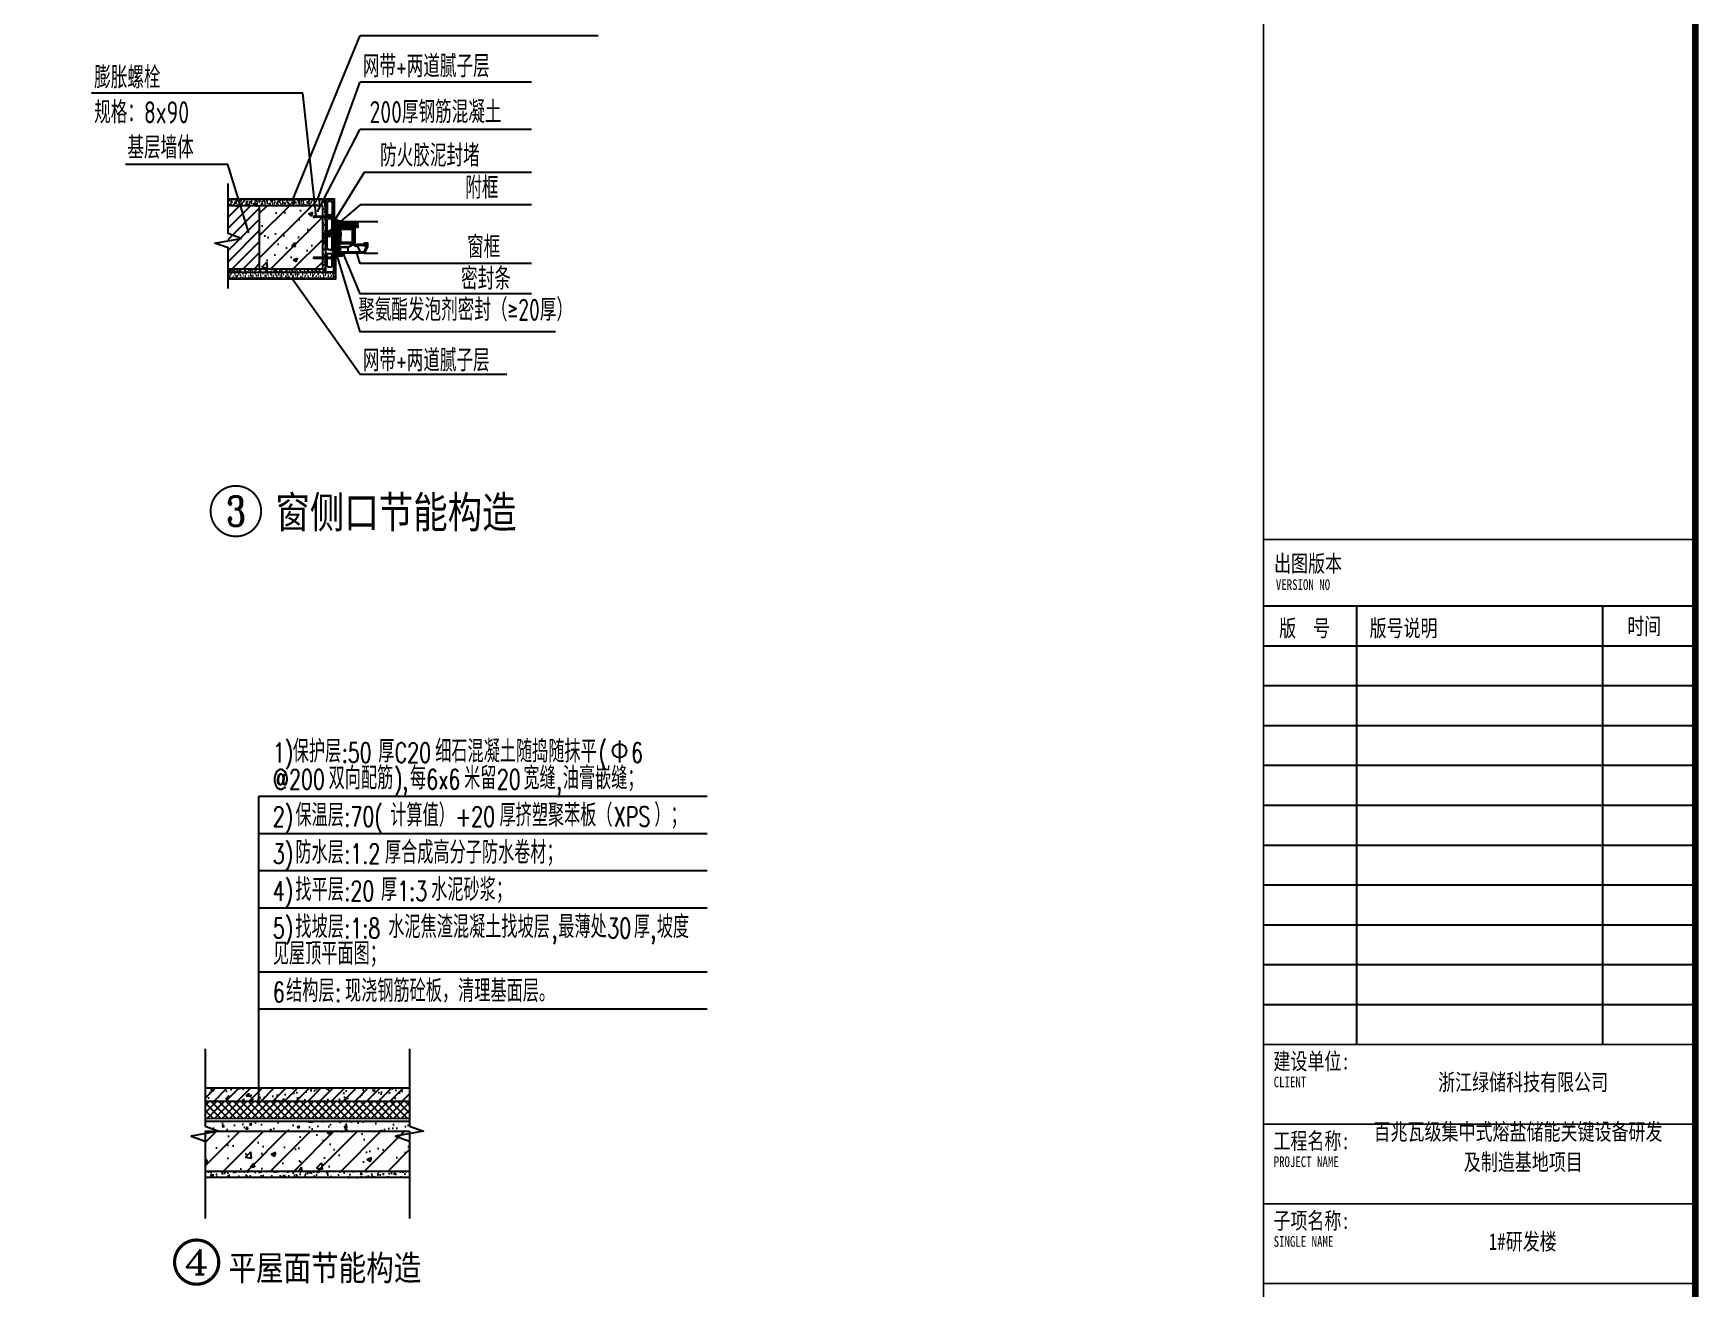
# Model space of a CAD drawing. Extents: x 1738711 to 2346805, y 1189731 to 2516152.
# Drawn here: x 2227759 to 2252816, y 2387257 to 2406135 of the extents above; entities that cross this region are included whole.
import ezdxf
from ezdxf.enums import TextEntityAlignment as Align

# ---------------------------------------------------------------- set-up
doc = ezdxf.new("R2010")
doc.units = 0
doc.header["$LTSCALE"] = 1000
doc.header["$MEASUREMENT"] = 0
doc.linetypes.add('HIDDEN2', pattern=[0.1875, 0.125, -0.0625])
for name, color, linetype in [('0-cover-2', 20, 'Continuous'), ('AXIS', 3, 'Continuous'), ('AXIS_TEXT', 7, 'Continuous'), ('COLUMN', 9, 'Continuous'), ('DIM_IDEN', 3, 'Continuous'), ('DIM_SYMB', 3, 'Continuous'), ('DOTE', 1, 'Continuous'), ('HATCH', 9, 'Continuous'), ('Nail', 204, 'Continuous'), ('PUB_HATCH', 8, 'Continuous'), ('PUB_TEXT', 7, 'Continuous'), ('SURFACE', 6, 'Continuous'), ('TK', 4, 'Continuous'), ('WALL', 40, 'Continuous'), ('WINDOW', 144, 'Continuous'), ('防水层', 2, 'Continuous'), ('面层', 6, 'Continuous')]:
    doc.layers.add(name, color=color, linetype=linetype)
doc.styles.add('_TCH_AXIS', font='COMPLEX', dxfattribs={"bigfont": 'GBCBIG'})
doc.styles.add('_TCH_DIM', font='SIMPLEX', dxfattribs={"bigfont": 'GBCBIG'})
doc.styles.add('_TCH_LABEL', font='COMPLEX', dxfattribs={"bigfont": 'GBCBIG'})
doc.styles.add('Q1', font='NSimSun.ttf', dxfattribs={"width": 0.8, "height": 450})
doc.styles.add('ST', font='SIMSUN.TTF')
doc.styles.add('TSSD_Dimension', font='tssdeng.shx', dxfattribs={"width": 0.7, "bigfont": 'Hztxt.shx'})
doc.styles.add('宋体', font='SIMSUN.TTF', dxfattribs={"width": 0.75})

# ---------------------------------------------------------------- blocks, each defined once
blk = doc.blocks.new('nail 7')
at = {"layer": 'Nail'}
blk.add_lwpolyline([(24609.9, 23823.2), (24609.9, 23821.2), (24599.9, 23821.2), (24599.9, 23823.2)], close=True, dxfattribs=at)
blk.add_lwpolyline([(24602.9, 23821.2), (24602.9, 23769.7), (24604.9, 23764.7), (24606.9, 23769.7), (24606.9, 23821.2)], dxfattribs=at)
blk = doc.blocks.new('nail 6')
at = {"layer": 'Nail'}
blk.add_lwpolyline([(24412.6, 26821), (24412.1, 26826), (24416.1, 26826), (24415.6, 26821)], dxfattribs=at)
for points in [[(24412.6, 26763.5), (24415.6, 26763.5), (24415.6, 26826), (24412.6, 26826)], [(24409.1, 26760.5), (24409.1, 26763.5), (24419.1, 26763.5), (24419.1, 26760.5)]]:
    blk.add_lwpolyline(points, close=True, dxfattribs=at)
blk = doc.blocks.new('xcvbcvbsdfgert345567')
at = {"layer": 'PUB_HATCH'}
h = blk.add_hatch(dxfattribs=at)
h.set_pattern_fill('钢筋混凝土', color=256, scale=10)
h.set_pattern_definition([(45, (238045.263, 860113.664), (-17.67766953, 17.67766953), []), (50, (238045.26, 860113.664), (71.7260183, -6.2752135), [7.5, -82.5]), (355, (238045.26, 860113.664), (-13.8751334, 75.2192134), [6, -66]), (100.4514, (238051.24, 860113.14), (57.8509382, 68.9439542), [6.374019, -70.1142112]), (46.1842, (238045.26, 860133.66), (106.724105, -16.5519014), [11.25, -123.75]), (96.6356, (238054.16, 860132.28), (93.4662706, 97.411787), [9.561029, -105.1713]), (351.1842, (238045.26, 860133.66), (93.4661945, 97.41186), [9, -99]), (21, (238055.26, 860128.664), (59.6907052, -40.2618891), [7.5, -82.5]), (326, (238055.26, 860128.664), (24.3315332, 72.5150045), [6, -66]), (71.4514, (238060.24, 860125.31), (84.0222629, 32.2530497), [6.374019, -70.1142112]), (37.5, (238045.263, 860113.664), (1.21598553, 33.28938538), [0, -65.2, 0, -67, 0, -66.25]), (7.5, (238045.263, 860113.664), (26.30695374, 39.4411712), [0, -38.2, 0, -63.7, 0, -25.25]), (327.5, (238022.963, 860113.664), (53.38224362, -2.25548717), [0, -25, 0, -78, 0, -103.5]), (317.5, (238012.963, 860113.664), (58.3186169, 10.0104982), [0, -32.5, 0, -51.8, 0, -73.5])])
h.paths.add_polyline_path([(-1287929.2, -1409972.7), (-1287929.2, -1410012.7), (-1287314.4, -1410012.7), (-1287314.4, -1409972.7)])
h = blk.add_hatch(dxfattribs=at)
h.set_pattern_fill('ANSI37', color=256, scale=10)
h.set_pattern_definition([(45, (238045.263, 860113.664), (-11.22532015, 11.22532015), []), (135, (238045.263, 860113.664), (-11.22532015, -11.22532015), [])])
h.paths.add_polyline_path([(-1287929.2, -1410012.7), (-1287929.2, -1410064.7), (-1287314.4, -1410064.7), (-1287314.4, -1410012.7)])
h = blk.add_hatch(dxfattribs=at)
h.set_pattern_fill('混凝土', color=256, scale=10)
h.set_pattern_definition([(50, (-53742.996, 807847.016), (71.7260183, -6.2752135), [7.5, -82.5]), (355, (-53743, 807847.016), (-13.8751334, 75.2192134), [6, -66]), (100.4514, (-53737.02, 807846.49), (57.8509382, 68.9439542), [6.374019, -70.1142112]), (46.1842, (-53743, 807867.02), (106.724105, -16.5519014), [11.25, -123.75]), (96.6356, (-53734.1, 807865.64), (93.4662706, 97.411787), [9.561029, -105.1713]), (351.1842, (-53743, 807867.02), (93.4661945, 97.41186), [9, -99]), (21, (-53732.996, 807862.016), (59.6907052, -40.261889), [7.5, -82.5]), (326, (-53733, 807862.016), (24.3315332, 72.5150045), [6, -66]), (71.4514, (-53728.02, 807858.66), (84.0222629, 32.2530497), [6.374019, -70.1142112]), (37.5, (-53742.996, 807847.016), (1.21598553, 33.28938538), [0, -65.2, 0, -67, 0, -66.25]), (7.5, (-53742.996, 807847.016), (26.30695374, 39.4411712), [0, -38.2, 0, -63.7, 0, -25.25]), (327.5, (-53765.296, 807847.016), (53.38224362, -2.25548717), [0, -25, 0, -78, 0, -103.5]), (317.5, (-53775.296, 807847.016), (58.3186169, 10.0104982), [0, -32.5, 0, -51.8, 0, -73.5])])
h.paths.add_polyline_path([(-1287929.2, -1410072.7), (-1287929.2, -1410102.7), (-1287314.4, -1410102.7), (-1287314.4, -1410072.7)])
h = blk.add_hatch(dxfattribs=at)
h.set_pattern_fill('钢筋混凝土', color=256, scale=20, style=0)
h.set_pattern_definition([(45, (0, 0), (-35.355339, 35.355339), []), (50, (0, 0), (143.4520365, -12.550427), [15, -165]), (355, (0, 0), (-27.750267, 150.438427), [12, -132]), (100.4514, (11.95, -1.05), (115.701876, 137.887908), [12.748038, -140.228422]), (46.1842, (0, 40), (213.44821, -33.103803), [22.5, -247.5]), (96.6356, (17.79, 37.24), (186.93254, 194.823574), [19.122058, -210.3426]), (351.1842, (0, 40), (186.93239, 194.82372), [18, -198]), (21, (20, 30), (119.3814104, -80.523778), [15, -165]), (326, (20, 30), (48.663066, 145.030009), [12, -132]), (71.4514, (29.95, 23.29), (168.044526, 64.506099), [12.748038, -140.228422]), (37.5, (0, 0), (2.431971, 66.5787708), [0, -130.4, 0, -134, 0, -132.5]), (7.5, (0, 0), (52.6139075, 78.8823424), [0, -76.4, 0, -127.4, 0, -50.5]), (327.5, (-44.6, 0), (106.7644872, -4.5109743), [0, -50, 0, -156, 0, -207]), (317.5, (-64.6, 0), (116.637234, 20.0209965), [0, -65, 0, -103.6, 0, -147])])
h.paths.add_polyline_path([(-1287929.2, -1410222.7), (-1287314.4, -1410222.7), (-1287314.4, -1410102.7), (-1287929.2, -1410102.7)])
h = blk.add_hatch(dxfattribs=at)
h.set_pattern_fill('碎沙', color=256, scale=10)
h.set_pattern_definition([(37.5, (238045.263, 860113.664), (-0.80001565, 24.47066187), [0, -19.304, 0, -21.59, 0, -20.6375]), (7.5, (238045.263, 860113.664), (22.47616416, 35.84125503), [0, -10.414, 0, -17.399, 0, -6.6675]), (327.5, (238029.642, 860113.664), (39.54961851, 0.07185923), [0, -6.35, 0, -22.86, 0, -29.845]), (317.5, (238029.64, 860113.664), (38.17782262, 11.14646616), [0, -3.175, 0, -14.986, 0, -17.145])])
h.paths.add_polyline_path([(-1287929.2, -1410222.7), (-1287929.2, -1410242.7), (-1287314.4, -1410242.7), (-1287314.4, -1410222.7)])
at = {"layer": 'DIM_SYMB'}
for points in [[(-1287929.2, -1409855), (-1287929.2, -1410087.7), (-1287887.2, -1410103), (-1287971.2, -1410117.8), (-1287929.2, -1410132.7), (-1287929.2, -1410365.4)], [(-1287314.4, -1409855), (-1287314.4, -1410087.7), (-1287272.4, -1410103), (-1287356.4, -1410117.8), (-1287314.4, -1410132.7), (-1287314.4, -1410365.4)]]:
    blk.add_lwpolyline(points, dxfattribs=at)
at = {"layer": 'DOTE'}
blk.add_line((-1287929.2, -1410102.7), (-1287314.4, -1410102.7), dxfattribs=at)
at = {"layer": 'WALL'}
for p, q in [((-1287929.2, -1410102.7), (-1287314.4, -1410102.7)), ((-1287929.2, -1410102.7), (-1287929.2, -1410222.7)), ((-1287314.4, -1410102.7), (-1287314.4, -1410222.7)), ((-1287929.2, -1410222.7), (-1287314.4, -1410222.7))]:
    blk.add_line(p, q, dxfattribs=at)
at = {"layer": '防水层', "color": 5, "linetype": 'HIDDEN2', "ltscale": 0.1, "const_width": 5}
blk.add_lwpolyline([(-1287929.2, -1410064.7), (-1287314.4, -1410064.7)], dxfattribs=at)
at = {"layer": '面层'}
for p, q in [((-1287929.2, -1409972.7), (-1287314.4, -1409972.7)), ((-1287929.2, -1410012.7), (-1287314.4, -1410012.7)), ((-1287929.2, -1410072.7), (-1287314.4, -1410072.7))]:
    blk.add_line(p, q, dxfattribs=at)
blk.add_lwpolyline([(-1287314.4, -1410242.7), (-1287929.2, -1410242.7)], dxfattribs=at)
blk = doc.blocks.new('hjashrtahreahe')
at = {"layer": 'TK', "color": 7}
for p, q in [((78001, 23200), (78001, 16600)), ((81701, 23200), (81701, 16600))]:
    blk.add_line(p, q, dxfattribs=at)
at = {"layer": 'TK', "color": 3, "const_width": 100}
blk.add_lwpolyline([(2500, 1000), (2500, 58400), (83100, 58400), (83100, 1000)], close=True, dxfattribs=at)
at = {"layer": 'TK', "color": 7, "const_width": 25}
for points in [[(76600, 58400), (76600, 1000)], [(76600, 16600), (83100, 16600)], [(76600, 15400), (83100, 15400)], [(76600, 14200), (83100, 14200)], [(76600, 13000), (83100, 13000)]]:
    blk.add_lwpolyline(points, dxfattribs=at)
for points in [[(76600, 24200), (83100, 24200), (83100, 16600), (76600, 16600)], [(76600, 16600), (83100, 16600), (83100, 11800), (76600, 11800)]]:
    blk.add_lwpolyline(points, close=True, dxfattribs=at)
at = {"layer": 'TK', "color": 7}
for points in [[(76600, 23200), (83100, 23200)], [(76600, 22600), (83100, 22600)], [(76600, 22000), (83100, 22000)], [(76600, 21400), (83100, 21400)], [(76600, 20800), (83100, 20800)], [(76600, 20200), (83100, 20200)], [(76600, 19600), (83100, 19600)], [(76600, 19000), (83100, 19000)], [(76600, 18400), (83100, 18400)], [(76600, 17800), (83100, 17800)], [(76600, 17200), (83100, 17200)]]:
    blk.add_lwpolyline(points, dxfattribs=at)
at = {"layer": 'TK', "color": 7, "style": '宋体', "width": 0.75}
for s, height, p in [('出图版本', 250, (76761, 23712)), ('VERSION NO', 160, (76788, 23439)), ('时间', 250, (82075, 22769)), ('版  号', 250, (76837, 22739)), ('版号说明', 250, (78198, 22739)), ('建设单位:', 250, (76751, 16222)), ('CLIENT', 160, (76755, 15954)), ('工程名称:', 250, (76751, 15022)), ('PROJECT NAME', 160, (76755, 14754)), ('子项名称:', 250, (76751, 13822)), ('SINGLE NAME', 160, (76755, 13554))]:
    blk.add_text(s, height=height, dxfattribs=at).set_placement(p)
at = {"layer": 'TK', "style": '宋体', "width": 0.75}
for tag, height, p in [('项目负责人', 350, (6003, 57089)), ('专业负责人', 350, (6003, 56224)), ('设计人', 350, (6003, 55419)), ('版号1', 250, (77304, 22193)), ('时间1', 250, (82405, 22193)), ('版号2', 250, (77304, 21593)), ('时间2', 250, (82405, 21593)), ('版号3', 250, (77304, 20993)), ('时间3', 250, (82405, 20993)), ('建筑会签', 0.0001, (78978, 2403)), ('电气会签', 0.0001, (82128, 2403)), ('结构会签', 0.0001, (78978, 1803)), ('暖通会签', 0.0001, (82128, 1803)), ('给排水会签', 0.0001, (78978, 1250)), ('智能化会签', 0.0001, (82128, 1250))]:
    blk.add_attdef(tag, text='', height=height, dxfattribs=at).set_placement(p, align=Align.CENTER)
for tag, p in [('合作设计单位', (80816, 48986)), ('版号说明1', (79854, 22318)), ('版号说明2', (79854, 21718)), ('版号说明3', (79854, 21118)), ('浙江绿储科技有限公司', (80545, 16036)), ('百兆瓦级集中式熔盐储能关键', (80545, 14953)), ('设备研发及制造基地项目', (80545, 14603)), ('1#研发楼', (80545, 13636)), ('图名', (80545, 12436)), ('工程编号', (78978, 11461)), ('子项编号', (82128, 11461)), ('建筑', (78978, 10711)), ('图号', (82128, 10711)), ('施工图', (78978, 9961)), ('2023.03', (82128, 9961)), ('审定', (79353, 8461)), ('审核', (79353, 7711)), ('工程负责', (79353, 6961)), ('专业负责', (79353, 6211)), ('设计', (79353, 5461)), ('制图', (79353, 4711)), ('校对', (79353, 3961))]:
    blk.add_attdef(tag, text='', height=250, dxfattribs=at).set_placement(p, align=Align.MIDDLE_CENTER)

msp = doc.modelspace()

# ---------------------------------------------------------------- hatches: boundary and pattern name
at = {"layer": 'HATCH'}
h = msp.add_hatch(dxfattribs=at)
h.set_pattern_fill('AR-SAND', color=256, scale=23.75, angle=90, style=0)
h.set_pattern_definition([(127.5, (3081119.4, 2416582.65), (-58.117822, -1.9000372), [0, -45.847, 0, -51.27625, 0, -49.0140625]), (97.5, (3081119.4, 2416582.65), (-85.122981, 53.38089), [0, -24.73325, 0, -41.322625, 0, -15.8353125]), (57.5, (3081119.4, 2416545.55), (-0.1706657, 93.930344), [0, -15.08125, 0, -54.2925, 0, -70.881875]), (47.5, (3081119.4, 2416545.55), (-26.472857, 90.672329), [0, -7.540625, 0, -35.59175, 0, -40.719375])])
h.paths.add_polyline_path([(2231957.5, 2403635.5), (2230688.3, 2403635.5), (2230688.3, 2403540.5), (2231905, 2403540.5)], flags=17)
edge = h.paths.add_edge_path()
edge.add_line((2232160.8, 2403635.5), (2231957.5, 2403635.5))
edge.add_line((2231957.5, 2403635.5), (2231905, 2403540.5))
edge.add_line((2231905, 2403540.5), (2232113.3, 2403540.5))
edge.add_line((2232113.3, 2403540.5), (2232113.3, 2403381.3))
edge.add_line((2232113.3, 2403381.3), (2232120.4, 2403381.3))
edge.add_line((2232120.4, 2403381.3), (2232120.4, 2403398))
edge.add_line((2232120.4, 2403398), (2232134.7, 2403398))
edge.add_line((2232134.7, 2403398), (2232134.7, 2403350.5))
edge.add_line((2232134.7, 2403350.5), (2232120.4, 2403350.5))
edge.add_line((2232120.4, 2403350.5), (2232120.4, 2403367.1))
edge.add_line((2232120.4, 2403367.1), (2232113.3, 2403367.1))
edge.add_line((2232113.3, 2403367.1), (2232113.3, 2402590.5))
edge.add_line((2232113.3, 2402590.5), (2230688.3, 2402590.5))
edge.add_line((2230688.3, 2402590.5), (2230688.3, 2402543))
edge.add_line((2230688.3, 2402543), (2232160.8, 2402543))
edge.add_line((2232160.8, 2402543), (2232160.8, 2403065.5))
edge.add_ellipse((2232160.8, 2403089.2), major_axis=(0, 23.8), ratio=0.5, start_angle=0, end_angle=180, ccw=False)
edge.add_line((2232160.8, 2403113.7), (2232160.8, 2403635.5))
h = msp.add_hatch(dxfattribs=at)
h.set_pattern_fill('LINE', color=256, scale=950, angle=45, style=0)
h.set_pattern_definition([(45, (1790275.05, 2246602.81), (-83.96893, 83.96893), [])])
h.paths.add_polyline_path([(2231163.3, 2403540.5), (2231163.3, 2402590.5), (2230688.3, 2402590.5), (2230688.3, 2403540.5)])
h = msp.add_hatch(dxfattribs=at)
h.set_pattern_fill('钢筋混凝土', color=256, scale=95, style=0)
h.set_pattern_definition([(45, (2467879.75, 2456084.34), (-167.93786, 167.93786), []), (50, (2467879.75, 2456084.34), (681.3972, -59.6145), [71.25, -783.75]), (355, (2467879.75, 2456084.34), (-131.8138, 714.5825), [57, -627]), (100.4514, (2467936.54, 2456079.4), (549.584, 654.9676), [60.5532, -666.085]), (46.1842, (2467879.75, 2456274.34), (1013.879, -157.243), [106.875, -1175.625]), (96.6356, (2467964.2, 2456261.2), (887.9296, 925.412), [90.8298, -999.1273]), (351.1842, (2467879.8, 2456274.3), (887.929, 925.4127), [85.5, -940.5]), (21, (2467974.75, 2456226.84), (567.0617, -382.488), [71.25, -783.75]), (326, (2467974.75, 2456226.84), (231.1496, 688.8925), [57, -627]), (71.4514, (2468022, 2456195), (798.2115, 306.404), [60.5532, -666.085]), (37.5, (2467879.75, 2456084.34), (11.55186, 316.24916), [0, -619.4, 0, -636.5, 0, -629.375]), (7.5, (2467879.75, 2456084.34), (249.91606, 374.69113), [0, -362.9, 0, -605.15, 0, -239.875]), (327.5, (2467667.9, 2456084.34), (507.13131, -21.42713), [0, -237.5, 0, -741, 0, -983.25]), (317.5, (2467572.9, 2456084.34), (554.0269, 95.0997), [0, -308.75, 0, -492.1, 0, -698.25])])
h.paths.add_polyline_path([(2232113.3, 2403367.1), (2232001.7, 2403367.1), (2231977.9, 2403364.7), (2231977.9, 2403381.3), (2231977.9, 2403383.7), (2232001.7, 2403381.3), (2232005, 2403381.3, -0.3457216), (2232012.2, 2403390.6), (2231975.6, 2403540.5), (2231163.3, 2403540.5), (2231163.3, 2402590.5), (2232113.3, 2402590.5), (2232113.3, 2402749.6), (2232001.7, 2402749.6), (2231977.9, 2402747.2), (2231977.9, 2402763.8), (2231977.9, 2402766.2), (2232001.7, 2402763.8), (2232113.3, 2402763.8)])
h = msp.add_hatch(dxfattribs=at)
h.set_pattern_fill('STEEL', color=256, scale=4.75, angle=90, style=0)
h.set_pattern_definition([(135, (2319592.973, 2287259.7396), (-5.33202707, -5.33202707), []), (135, (2319589.203, 2287259.7396), (-5.33202707, -5.33202707), [])])
edge = h.paths.add_edge_path()
edge.add_line((2232631.3, 2402954.9), (2232631.3, 2402961))
edge.add_line((2232631.3, 2402961), (2232737.9, 2402961))
edge.add_line((2232737.9, 2402961), (2232737.9, 2402970.5))
edge.add_line((2232737.9, 2402970.5), (2232780.7, 2402970.5))
edge.add_line((2232780.7, 2402970.5), (2232780.7, 2402975.2))
edge.add_line((2232780.7, 2402975.2), (2232752.2, 2402975.2))
edge.add_line((2232752.2, 2402975.2), (2232752.2, 2402970.5))
edge.add_line((2232752.2, 2402970.5), (2232737.9, 2402970.5))
edge.add_line((2232737.9, 2402970.5), (2232737.9, 2402975.2))
edge.add_line((2232737.9, 2402975.2), (2232747.4, 2402975.2))
edge.add_line((2232747.4, 2402975.2), (2232747.4, 2402980))
edge.add_line((2232747.4, 2402980), (2232785.4, 2402980))
edge.add_line((2232785.4, 2402980), (2232785.4, 2402961))
edge.add_line((2232785.4, 2402961), (2232765.2, 2402961))
edge.add_line((2232765.2, 2402961), (2232765.2, 2402959.7))
edge.add_ellipse((2232761.7, 2402946.7), major_axis=(16.6, 0), ratio=0.797656, start_angle=180, end_angle=437.62655, ccw=False)
edge.add_ellipse((2232761.7, 2402946.7), major_axis=(16.6, 0), ratio=0.797656, start_angle=165.976, end_angle=180, ccw=False)
edge.add_line((2232745.6, 2402949.9), (2232745.1, 2402950.8))
edge.add_line((2232745.1, 2402950.8), (2232745.1, 2402946.7))
edge.add_ellipse((2232761.7, 2402946.7), major_axis=(16.6, 0), ratio=0.797656, start_angle=180, end_angle=437.62655)
edge.add_line((2232765.2, 2402959.7), (2232765.2, 2402961))
edge.add_line((2232765.2, 2402961), (2232785.4, 2402961))
edge.add_line((2232785.4, 2402961), (2232785.4, 2402923))
edge.add_line((2232785.4, 2402923), (2232737.9, 2402828))
edge.add_line((2232737.9, 2402828), (2232426.8, 2402828))
edge.add_line((2232426.8, 2402828), (2232407.8, 2402828))
edge.add_line((2232407.8, 2402828), (2232312.2, 2402828))
edge.add_arc((2232325.9, 2402835.1), 15.5, 90, 207.35447, ccw=False)
edge.add_line((2232325.9, 2402850.6), (2232325.9, 2402842.2))
edge.add_line((2232325.9, 2402842.2), (2232357.9, 2402842.2))
edge.add_line((2232357.9, 2402842.2), (2232357.9, 2402915.8))
edge.add_line((2232357.9, 2402915.8), (2232325.9, 2402915.8))
edge.add_line((2232325.9, 2402915.8), (2232325.9, 2402907.5))
edge.add_arc((2232325.9, 2402923), 15.5, 90, 270, ccw=False)
edge.add_line((2232325.9, 2402938.5), (2232325.9, 2402930.1))
edge.add_line((2232325.9, 2402930.1), (2232357.9, 2402930.1))
edge.add_line((2232357.9, 2402930.1), (2232357.9, 2403076.1))
edge.add_line((2232357.9, 2403076.1), (2232372.2, 2403076.1))
edge.add_line((2232372.2, 2403076.1), (2232372.2, 2402980))
edge.add_line((2232372.2, 2402980), (2232571.7, 2402980))
edge.add_line((2232571.7, 2402980), (2232581.2, 2402980))
edge.add_line((2232581.2, 2402980), (2232581.2, 2403198.5))
edge.add_line((2232581.2, 2403198.5), (2232372.2, 2403198.5))
edge.add_line((2232372.2, 2403198.5), (2232372.2, 2403095.1))
edge.add_line((2232372.2, 2403095.1), (2232357.9, 2403095.1))
edge.add_line((2232357.9, 2403095.1), (2232357.9, 2403200.8))
edge.add_line((2232357.9, 2403200.8), (2232325.9, 2403200.8))
edge.add_line((2232325.9, 2403200.8), (2232325.9, 2403192.5))
edge.add_arc((2232325.9, 2403208), 15.5, 90, 270, ccw=False)
edge.add_line((2232325.9, 2403223.5), (2232325.9, 2403215.1))
edge.add_line((2232325.9, 2403215.1), (2232357.9, 2403215.1))
edge.add_line((2232357.9, 2403215.1), (2232357.9, 2403288.7))
edge.add_line((2232357.9, 2403288.7), (2232325.9, 2403288.7))
edge.add_line((2232325.9, 2403288.7), (2232325.9, 2403280.3))
edge.add_arc((2232325.9, 2403295.8), 15.5, 152.64553, 270, ccw=False)
edge.add_line((2232312.2, 2403303), (2232642.9, 2403303))
edge.add_line((2232642.9, 2403303), (2232642.9, 2403274.5))
edge.add_line((2232642.9, 2403274.5), (2232628.7, 2403274.5))
edge.add_line((2232628.7, 2403274.5), (2232623.9, 2403288.7))
edge.add_line((2232623.9, 2403288.7), (2232595.4, 2403288.7))
edge.add_line((2232595.4, 2403288.7), (2232595.4, 2403243.6))
edge.add_line((2232595.4, 2403243.6), (2232615.8, 2403243.6))
edge.add_arc((2232623, 2403243.6), 7.12, 90, 180, ccw=False)
edge.add_line((2232623, 2403250.7), (2232635.8, 2403250.7))
edge.add_arc((2232635.8, 2403243.6), 7.12, 360, 450, ccw=False)
edge.add_line((2232642.9, 2403243.6), (2232642.9, 2403215.1))
edge.add_line((2232642.9, 2403215.1), (2232628.7, 2403215.1))
edge.add_line((2232628.7, 2403215.1), (2232628.7, 2403229.3))
edge.add_line((2232628.7, 2403229.3), (2232595.4, 2403229.3))
edge.add_line((2232595.4, 2403229.3), (2232595.4, 2402964.1))
edge.add_arc((2232615.1, 2402966.4), 19.8, 186.76175, 324.70665)
h.paths.add_polyline_path([(2232581.7, 2402959.6), (2232498.1, 2402915.6), (2232498.1, 2402842.2), (2232490.9, 2402842.2), (2232490.9, 2402915.8), (2232395.9, 2402915.8), (2232372.2, 2402915.8), (2232372.2, 2402923), (2232395.9, 2402923), (2232496.8, 2402923), (2232581.2, 2402967.4), (2232581.2, 2402972.8), (2232372.2, 2402972.8), (2232372.2, 2402842.2), (2232675.8, 2402842.2), (2232629.2, 2402935.4, -0.4820661)], flags=16)
edge = h.paths.add_edge_path(flags=16)
edge.add_line((2232635.4, 2402939), (2232683.8, 2402842.2))
edge.add_line((2232683.8, 2402842.2), (2232729.1, 2402842.2))
edge.add_line((2232729.1, 2402842.2), (2232771.2, 2402926.3))
edge.add_ellipse((2232771.2, 2402946.7), major_axis=(33.3, 0), ratio=0.6131137, start_angle=180, end_angle=270, ccw=False)
edge.add_line((2232737.9, 2402946.7), (2232642.9, 2402946.7))
edge.add_arc((2232615.1, 2402966.4), 34.1, 306.49017, 324.70665, ccw=False)
edge = h.paths.add_edge_path(flags=17)
edge.add_line((2232750.1, 2402956.2), (2232747.4, 2402961))
edge.add_line((2232747.4, 2402961), (2232758.1, 2402961))
edge.add_line((2232758.1, 2402961), (2232758.1, 2402959.7))
edge.add_ellipse((2232761.7, 2402946.7), major_axis=(16.6, 0), ratio=0.797656, start_angle=102.37381, end_angle=134.01879)
edge = h.paths.add_edge_path(flags=16)
edge.add_spline(control_points=[(2232758.1, 2402954.8), (2232758, 2402954.8), (2232757.8, 2402954.7), (2232755.9, 2402954.2), (2232754.3, 2402953.5), (2232751.9, 2402951.6), (2232751, 2402950.5), (2232749.9, 2402948.4), (2232749.7, 2402947.3), (2232749.9, 2402945.1), (2232750.3, 2402944.1), (2232751.8, 2402941.9), (2232752.9, 2402940.9), (2232755.4, 2402939.4), (2232756.7, 2402938.9), (2232758.1, 2402938.6)], knot_values=[8.136509, 8.136509, 8.136509, 8.136509, 8.1750706, 8.1750706, 8.6142058, 8.6142058, 9.053341, 9.053341, 9.4924762, 9.4924762, 9.9316114, 9.9316114, 10.3707466, 10.3707466, 10.7130989, 10.7130989, 10.7130989, 10.7130989], degree=3, periodic=0)
edge.add_spline(control_points=[(2232758.1, 2402938.6), (2232758.5, 2402938.5), (2232758.9, 2402938.4), (2232761.2, 2402938.1), (2232763.1, 2402938.2), (2232765, 2402938.5), (2232765.1, 2402938.6), (2232765.2, 2402938.6)], knot_values=[7.5715209, 7.5715209, 7.5715209, 7.5715209, 7.6683038, 7.6683038, 8.107439, 8.107439, 8.136509, 8.136509, 8.136509, 8.136509], degree=3, periodic=0)
edge.add_spline(control_points=[(2232765.2, 2402938.6), (2232766.9, 2402939), (2232768.4, 2402939.6), (2232771, 2402941.3), (2232772, 2402942.4), (2232773.3, 2402944.6), (2232773.6, 2402945.6), (2232773.6, 2402946.7)], knot_values=[6.2831853, 6.2831853, 6.2831853, 6.2831853, 6.6932505, 6.6932505, 7.1323857, 7.1323857, 7.5715209, 7.5715209, 7.5715209, 7.5715209], degree=3, periodic=0)
edge.add_spline(control_points=[(2232773.6, 2402946.7), (2232773.6, 2402947), (2232773.5, 2402947.4), (2232773.3, 2402948.8), (2232772.8, 2402949.9), (2232771.1, 2402952), (2232769.9, 2402953), (2232767.4, 2402954.2), (2232766.4, 2402954.6), (2232765.2, 2402954.8)], knot_values=[4.9949258, 4.9949258, 4.9949258, 4.9949258, 5.1302184, 5.1302184, 5.5693536, 5.5693536, 6.0084888, 6.0084888, 6.2831853, 6.2831853, 6.2831853, 6.2831853], degree=3, periodic=0)
edge.add_line((2232765.2, 2402954.8), (2232765.2, 2402938.6))
edge.add_line((2232765.2, 2402938.6), (2232758.1, 2402938.6))
edge.add_line((2232758.1, 2402938.6), (2232758.1, 2402954.8))
h.paths.add_polyline_path([(2232581.2, 2403205.6), (2232581.2, 2403243.6), (2232533.7, 2403243.6), (2232533.7, 2403205.6)], flags=16)
h.paths.add_polyline_path([(2232526.6, 2403205.6), (2232526.6, 2403243.6), (2232372.2, 2403243.6), (2232372.2, 2403205.6)], flags=16)
h.paths.add_polyline_path([(2232581.2, 2403250.7), (2232581.2, 2403288.7), (2232467.2, 2403288.7), (2232467.2, 2403250.7)], flags=16)
h.paths.add_polyline_path([(2232460.1, 2403250.7), (2232460.1, 2403288.7), (2232372.2, 2403288.7), (2232372.2, 2403250.7)], flags=16)
h.paths.add_polyline_path([(2232357.9, 2403095.1), (2232372.2, 2403095.1), (2232372.2, 2403076.1), (2232357.9, 2403076.1)], flags=17)
h = msp.add_hatch(dxfattribs=at)
h.set_pattern_fill('STEEL', color=256, scale=9.5, angle=90, style=0)
h.set_pattern_definition([(135, (2319592.973, 2287259.74), (-10.6640541, -10.6640541), []), (135, (2319585.433, 2287259.74), (-10.6640541, -10.6640541), [])])
h.paths.add_polyline_path([(2232571.7, 2403191.3), (2232571.7, 2402980), (2232372.2, 2402980), (2232372.2, 2403191.3)])
h.paths.add_polyline_path([(2232562.2, 2403172.3, 0.4142136), (2232552.7, 2403181.8), (2232391.2, 2403181.8, 0.4142136), (2232381.7, 2403172.3), (2232381.7, 2402999, 0.4142136), (2232391.2, 2402989.5), (2232552.7, 2402989.5, 0.4142136), (2232562.2, 2402999)], flags=16)
h = msp.add_hatch(dxfattribs=at)
h.set_pattern_fill('AR-SAND', color=256, scale=23.75, angle=90, style=0)
h.set_pattern_definition([(127.5, (168.2, 0), (-58.1178219, -1.90003716), [0, -45.847, 0, -51.27625, 0, -49.0140625]), (97.5, (168.2, 0), (-85.1229807, 53.3808899), [0, -24.73325, 0, -41.322625, 0, -15.8353125]), (57.5, (168.2, -37.1), (-0.1706657, 93.930344), [0, -15.08125, 0, -54.2925, 0, -70.881875]), (47.5, (168.2, -37.1), (-26.4728571, 90.6723287), [0, -7.540625, 0, -35.59175, 0, -40.719375])])
h.paths.add_polyline_path([(2232303.3, 2402448), (2230688.3, 2402448), (2230688.3, 2402543), (2232303.3, 2402543)])
at = {"layer": 'WINDOW'}
h = msp.add_hatch(dxfattribs=at)
h.set_pattern_fill('ANSI37', color=256, scale=4.75, angle=90, style=0)
h.set_pattern_definition([(135, (2105306.625, 2429863.049), (-10.6640541, -10.6640541), []), (225, (2105306.625, 2429863.049), (10.6640541, -10.6640541), [])])
h.paths.add_polyline_path([(2232303.4, 2403344.5), (2232301.6, 2403338.9, -1), (2232293.8, 2403321.6, -1), (2232301.6, 2403338.9), (2232303.4, 2403344.5, -0.0708108), (2232284.3, 2403369.5), (2232274.8, 2403369.5), (2232274.8, 2403303), (2232376.9, 2403303, -0.1591217), (2232378.5, 2403312.5, -0.1893892)])
h = msp.add_hatch(dxfattribs=at)
h.set_pattern_fill('HEX', color=256, scale=4.75, angle=90, style=0)
h.set_pattern_definition([(90, (3081119.4006, 2416582.651), (-7.8364455, 5e-16), [4.524375, -9.04875]), (210, (3081119.4006, 2416582.651), (3.91822275, -6.78656088), [4.524375, -9.04875]), (150, (3081119.4006, 2416587.175), (-3.91822275, -6.78656088), [4.524375, -9.04875])])
h.paths.add_polyline_path([(2232357.9, 2403076.1), (2232274.8, 2403076.1), (2232274.8, 2402780.5), (2232289.1, 2402780.5), (2232357.9, 2402780.5), (2232357.9, 2402828), (2232312.2, 2402828, -0.5620604), (2232325.9, 2402850.6), (2232325.9, 2402842.2), (2232357.9, 2402842.2), (2232357.9, 2402915.8), (2232325.9, 2402915.8), (2232325.9, 2402907.5, -1), (2232325.9, 2402938.5), (2232325.9, 2402930.1), (2232357.9, 2402930.1)])
h.paths.add_polyline_path([(2232357.9, 2403200.8), (2232325.9, 2403200.8), (2232325.9, 2403192.5, -1), (2232325.9, 2403223.5), (2232325.9, 2403215.1), (2232357.9, 2403215.1), (2232357.9, 2403285), (2232274.8, 2403214), (2232274.8, 2403095.1), (2232357.9, 2403095.1)])
h.paths.add_polyline_path([(2232357.9, 2403285), (2232357.9, 2403288.7), (2232325.9, 2403288.7), (2232325.9, 2403280.3, -0.5620604), (2232312.2, 2403303), (2232274.8, 2403303), (2232274.8, 2403214)])
h.paths.add_polyline_path([(2232357.9, 2403095.1), (2232274.8, 2403095.1), (2232274.8, 2403076.1), (2232357.9, 2403076.1)])
h = msp.add_hatch(dxfattribs=at)
h.set_pattern_fill('ANSI37', color=256, scale=4.75, angle=90, style=0)
h.set_pattern_definition([(45, (2146952.896, 2284317.8336), (5.33202707, -5.33202707), []), (315, (2146952.896, 2284317.8336), (-5.33202707, -5.33202707), [])])
edge = h.paths.add_edge_path()
edge.add_line((2232357.9, 2402780.5), (2232357.9, 2402828))
edge.add_line((2232357.9, 2402828), (2232457.3, 2402828))
edge.add_arc((2232457.3, 2402780.5), 47.5, 450, 540)
edge.add_line((2232409.8, 2402780.5), (2232357.9, 2402780.5))

# ---------------------------------------------------------------- linework, layer by layer
at = {"layer": 'AXIS', "const_width": 28.5, "elevation": -1885.9}
msp.add_lwpolyline([(2231186.8, 2398944.1, 1), (2230426.8, 2398944.1, 1), (2231186.8, 2398944.1, 1)], format="xyb", dxfattribs=at)
at = {"layer": 'COLUMN'}
for p, q in [((2232113.3, 2403540.5, -6.5), (2230688.3, 2403540.5, -6.5)), ((2231163.3, 2402590.5, -6.5), (2231163.3, 2403540.5, -6.5)), ((2232113.3, 2402590.5, -6.5), (2232113.3, 2403540.5, -6.5)), ((2230688.3, 2402590.5, -6.5), (2232113.3, 2402590.5, -6.5))]:
    msp.add_line(p, q, dxfattribs=at)
at = {"layer": 'DIM_IDEN', "const_width": 47.5, "elevation": -1879.3}
msp.add_lwpolyline([(2230548.8, 2387642.3, 1), (2229883.8, 2387642.3, 1)], format="xyb", close=True, dxfattribs=at)
at = {"layer": 'DIM_SYMB'}
for p, q in [((2231663.4, 2403635.5, -6.5), (2232675.2, 2406100.7, -6.5)), ((2232675.2, 2406100.7, -6.5), (2236255.4, 2406100.7, -6.5)), ((2232041, 2403645, -6.5), (2232675.2, 2405404.2, -6.5)), ((2232675.2, 2405404.2, -6.5), (2235256.4, 2405404.2, -6.5)), ((2231814.8, 2405235, -6.5), (2228635.4, 2405235, -6.5)), ((2232014.5, 2403381.3, -6.5), (2231814.8, 2405235, -6.5)), ((2232041, 2403463.5, -6.5), (2232675.2, 2404694.9, -6.5)), ((2232675.2, 2404694.9, -6.5), (2235256.4, 2404694.9, -6.5)), ((2230688.1, 2404159.5, -6.5), (2229144.5, 2404159.5, -6.5)), ((2231001.5, 2403133.5, -6.5), (2230688.1, 2404159.5, -6.5)), ((2231152.6, 2391452), (2231152.6, 2394653.4)), ((2231152.6, 2394653.4), (2237895.3, 2394653.4)), ((2231152.6, 2394093.6), (2237895.3, 2394093.6)), ((2231152.6, 2393533.8), (2237895.3, 2393533.8)), ((2231152.6, 2392974), (2237895.3, 2392974)), ((2231152.6, 2392011.8), (2237895.3, 2392011.8)), ((2231152.6, 2390039.1), (2231152.6, 2391452)), ((2231152.6, 2391452), (2237895.3, 2391452))]:
    msp.add_line(p, q, dxfattribs=at)
at = {"layer": 'DIM_SYMB', "elevation": -6.5}
for points in [[(2235256.4, 2404041.7), (2232737.5, 2404041.7), (2232297.7, 2403330.2)], [(2230688.3, 2402293), (2230688.3, 2402906.6), (2230488.8, 2402979.2), (2230887.8, 2403049.5), (2230688.3, 2403120.3), (2230688.3, 2403876.4)], [(2235256.4, 2403556.3), (2232675.2, 2403556.3), (2232213.1, 2403161.3)], [(2235615.7, 2401642.7), (2232675.2, 2401642.7), (2232323.8, 2402806.1)], [(2235256.4, 2402214.6), (2232675.2, 2402214.6), (2232423.7, 2402814)], [(2235256.4, 2402673.1), (2232675.2, 2402673.1), (2232624.4, 2402828)], [(2234881.2, 2400999.5), (2232675.2, 2400999.5), (2231655.4, 2402438.5)]]:
    msp.add_lwpolyline(points, dxfattribs=at)
at = {"layer": 'DIM_SYMB', "const_width": 19, "elevation": -6.5}
for points in [[(2232049.6, 2403641.1, 1), (2232032.3, 2403648.9, 1)], [(2232034.5, 2403652, -1), (2232047.4, 2403637.9, -1)], [(2232037.9, 2403653.9, -1), (2232044.1, 2403636, -1)], [(2232005.8, 2403377.4, -1), (2232023.1, 2403385.2, -1)], [(2232020.9, 2403388.3, 1), (2232008, 2403374.3, 1)], [(2232017.6, 2403390.3, 1), (2232011.4, 2403372.4, 1)], [(2232049.6, 2403459.6, 1), (2232032.3, 2403467.5, 1)], [(2232034.5, 2403470.6, -1), (2232047.4, 2403456.5, -1)], [(2232037.9, 2403472.5, -1), (2232044.1, 2403454.6, -1)], [(2232301.6, 2403338.9, 1), (2232293.8, 2403321.6, 1)], [(2232221.8, 2403165.1, 1), (2232204.4, 2403157.4, 1)], [(2232329.1, 2402798.2, 1), (2232318.5, 2402814, 1)], [(2232429.7, 2402806.7, 1), (2232417.6, 2402821.4, 1)], [(2232632, 2402822.2, 1), (2232616.9, 2402833.7, 1)], [(2231660.9, 2402430.7, 1), (2231649.8, 2402446.2, 1)]]:
    msp.add_lwpolyline(points, format="xyb", close=True, dxfattribs=at)
at = {"layer": 'Nail', "elevation": -6.5}
msp.add_lwpolyline([(2232372.2, 2402861.2), (2232259.3, 2402861.2), (2232235.6, 2402870.7), (2232259.3, 2402880.2), (2232372.2, 2402880.2)], dxfattribs=at)
msp.add_lwpolyline([(2232381.7, 2402894.5), (2232372.2, 2402894.5), (2232372.2, 2402847), (2232381.7, 2402847)], close=True, dxfattribs=at)
at = {"layer": 'PUB_TEXT', "color": 7}
msp.add_line((2236577.8, 2395493.3), (2236577.8, 2395160.8), dxfattribs=at)
msp.add_circle((2236577.8, 2395335.8), 105, dxfattribs=at)
at = {"layer": 'SURFACE'}
for p, q in [((2232160.8, 2402543, -6.5), (2232160.8, 2403635.5, -6.5)), ((2230688.3, 2402543, -6.5), (2232303.3, 2402543, -6.5))]:
    msp.add_line(p, q, dxfattribs=at)
at = {"layer": 'SURFACE', "elevation": -6.5}
for points in [[(2230688.3, 2403645), (2232284.3, 2403645), (2232284.3, 2403398)], [(2232160.8, 2403293.5), (2232160.8, 2403635.5), (2230688.3, 2403635.5)], [(2230688.3, 2402438.5), (2232312.8, 2402438.5), (2232312.8, 2402780.5)], [(2230688.3, 2402448), (2232303.3, 2402448), (2232303.3, 2402753)]]:
    msp.add_lwpolyline(points, dxfattribs=at)
at = {"layer": 'WINDOW'}
for p, q in [((2232179.8, 2403588, -6.5), (2232179.8, 2403421.7, -6.5)), ((2232198.8, 2403607, -6.5), (2232236.8, 2403607, -6.5)), ((2232255.8, 2403588, -6.5), (2232255.8, 2403421.7, -6.5)), ((2232179.8, 2403160.5, -6.5), (2232179.8, 2403326.7, -6.5)), ((2232198.8, 2403402.7, -6.5), (2232236.8, 2403402.7, -6.5)), ((2232198.8, 2403345.7, -6.5), (2232236.8, 2403345.7, -6.5)), ((2232255.8, 2403160.5, -6.5), (2232255.8, 2403326.7, -6.5)), ((2232642.9, 2403303, -6.5), (2232941.4, 2403303, -6.5)), ((2232179.8, 2402899.2, -6.5), (2232179.8, 2403065.5, -6.5)), ((2232198.8, 2403141.5, -6.5), (2232236.8, 2403141.5, -6.5)), ((2232198.8, 2403084.5, -6.5), (2232236.8, 2403084.5, -6.5)), ((2232255.8, 2402899.2, -6.5), (2232255.8, 2403065.5, -6.5)), ((2232179.8, 2402638, -6.5), (2232179.8, 2402804.2, -6.5)), ((2232198.8, 2402880.2, -6.5), (2232236.8, 2402880.2, -6.5)), ((2232198.8, 2402823.2, -6.5), (2232236.8, 2402823.2, -6.5)), ((2232255.8, 2402638, -6.5), (2232255.8, 2402804.2, -6.5)), ((2232357.9, 2402780.5, -6.5), (2232274.8, 2402780.5, -6.5)), ((2232642.9, 2402946.7, -6.5), (2232737.9, 2402946.7, -6.5)), ((2232737.9, 2402961, -6.5), (2232737.9, 2402970.5, -6.5)), ((2232737.9, 2402828, -6.5), (2232941.4, 2402828, -6.5)), ((2232745.6, 2402949.9, -6.5), (2232745.1, 2402950.8, -6.5)), ((2232745.1, 2402946.7, -6.5), (2232745.1, 2402950.8, -6.5)), ((2232747.4, 2402961, -6.5), (2232758.1, 2402961, -6.5)), ((2232750.1, 2402956.2, -6.5), (2232747.5, 2402960.9, -6.5)), ((2232752.2, 2402970.5, -6.5), (2232780.7, 2402975.2, -6.5)), ((2232758.1, 2402959.7, -6.5), (2232758.1, 2402961, -6.5)), ((2232758.1, 2402938.6, -6.5), (2232758.1, 2402954.8, -6.5)), ((2232765.2, 2402938.6, -6.5), (2232758.1, 2402938.6, -6.5)), ((2232765.2, 2402961, -6.5), (2232785.4, 2402961, -6.5)), ((2232765.2, 2402959.7, -6.5), (2232765.2, 2402961, -6.5)), ((2232765.2, 2402938.6, -6.5), (2232765.2, 2402954.8, -6.5)), ((2232198.8, 2402619, -6.5), (2232236.8, 2402619, -6.5))]:
    msp.add_line(p, q, dxfattribs=at)
at = {"layer": 'WINDOW', "elevation": -6.5}
for points in [[(2232160.8, 2403635.5), (2232274.8, 2403635.5), (2232274.8, 2402543), (2232160.8, 2402543)], [(2232571.7, 2402980), (2232571.7, 2403191.3), (2232372.2, 2403191.3), (2232372.2, 2402980)], [(2232372.2, 2402915.8), (2232395.9, 2402915.8), (2232490.9, 2402915.8), (2232490.9, 2402842.2), (2232372.2, 2402842.2), (2232372.2, 2402915.8)]]:
    msp.add_lwpolyline(points, close=True, dxfattribs=at)
for points in [[(2232378.5, 2403312.5, 0.1591217), (2232376.9, 2403303), (2232274.8, 2403303), (2232274.8, 2403369.5), (2232284.3, 2403369.5, 0.263737)], [(2232562.2, 2402999), (2232562.2, 2403172.3, 0.4142136), (2232552.7, 2403181.8), (2232391.2, 2403181.8, 0.4142136), (2232381.7, 2403172.3), (2232381.7, 2402999, 0.4142136), (2232391.2, 2402989.5), (2232552.7, 2402989.5, 0.4142136)]]:
    msp.add_lwpolyline(points, format="xyb", close=True, dxfattribs=at)
for points in [[(2232312.2, 2403303), (2232642.9, 2403303), (2232642.9, 2403274.5), (2232628.7, 2403274.5), (2232623.9, 2403288.7), (2232595.4, 2403288.7), (2232595.4, 2403243.6), (2232615.8, 2403243.6, -0.4142136), (2232623, 2403250.7), (2232635.8, 2403250.7, -0.4142136), (2232642.9, 2403243.6), (2232642.9, 2403215.1), (2232628.7, 2403215.1), (2232628.7, 2403229.3), (2232595.4, 2403229.3), (2232595.4, 2402964.1)], [(2232409.8, 2402780.5), (2232357.9, 2402780.5), (2232357.9, 2402828), (2232457.3, 2402828, 0.4142136), (2232409.8, 2402780.5)]]:
    msp.add_lwpolyline(points, format="xyb", dxfattribs=at)
for points in [[(2232325.9, 2403223.5), (2232325.9, 2403215.1), (2232357.9, 2403215.1), (2232357.9, 2403288.7), (2232325.9, 2403288.7), (2232325.9, 2403280.3)], [(2232460.1, 2403288.7), (2232460.1, 2403250.7), (2232372.2, 2403250.7), (2232372.2, 2403288.7), (2232460.1, 2403288.7)], [(2232526.6, 2403205.6), (2232372.2, 2403205.6), (2232372.2, 2403243.6), (2232526.6, 2403243.6), (2232526.6, 2403205.6)], [(2232467.2, 2403288.7), (2232581.2, 2403288.7), (2232581.2, 2403250.7), (2232467.2, 2403250.7), (2232467.2, 2403288.7)], [(2232533.7, 2403243.6), (2232581.2, 2403243.6), (2232581.2, 2403205.6), (2232533.7, 2403205.6), (2232533.7, 2403243.6)], [(2232325.9, 2402938.5), (2232325.9, 2402930.1), (2232357.9, 2402930.1), (2232357.9, 2403200.8), (2232325.9, 2403200.8), (2232325.9, 2403192.5)], [(2232372.2, 2402980), (2232372.2, 2403198.5), (2232581.2, 2403198.5), (2232581.2, 2402980), (2232372.2, 2402980)], [(2232737.9, 2402970.5), (2232737.9, 2402975.2), (2232747.4, 2402975.2), (2232747.4, 2402980), (2232785.4, 2402980), (2232785.4, 2402923), (2232737.9, 2402828), (2232426.8, 2402828), (2232426.8, 2402828), (2232407.8, 2402828), (2232407.8, 2402828), (2232312.2, 2402828)], [(2232325.9, 2402850.6), (2232325.9, 2402842.2), (2232357.9, 2402842.2), (2232357.9, 2402915.8), (2232325.9, 2402915.8), (2232325.9, 2402907.5)], [(2232372.2, 2402923), (2232372.2, 2402972.8), (2232581.2, 2402972.8), (2232581.2, 2402967.4)], [(2232372.2, 2402923), (2232395.9, 2402923), (2232496.8, 2402923), (2232581.2, 2402967.4)], [(2232629.2, 2402935.4), (2232675.8, 2402842.2), (2232498.1, 2402842.2), (2232498.1, 2402915.6), (2232581.7, 2402959.6)], [(2232631.3, 2402954.9), (2232631.3, 2402961), (2232737.9, 2402961)], [(2232771.2, 2402926.3), (2232729.1, 2402842.2), (2232683.8, 2402842.2), (2232635.4, 2402939)], [(2232780.7, 2402970.5), (2232737.9, 2402970.5)], [(2232752.2, 2402970.5), (2232752.2, 2402970.5), (2232752.2, 2402970.5), (2232752.2, 2402975.2), (2232780.7, 2402975.2), (2232780.7, 2402970.5)]]:
    msp.add_lwpolyline(points, dxfattribs=at)
at = {"layer": 'WINDOW'}
for centre, radius, start, end in [((2232198.8, 2403588, -6.5), 19, 90, 180), ((2232236.8, 2403588, -6.5), 19, 0, 90), ((2232198.8, 2403421.7, -6.5), 19, 180, 270), ((2232198.8, 2403326.7, -6.5), 19, 90, 180), ((2232236.8, 2403421.7, -6.5), 19, 270, 0), ((2232236.8, 2403326.7, -6.5), 19, 0, 90), ((2232325.9, 2403295.8, -6.5), 15.5, 152.64553, 270), ((2232198.8, 2403160.5, -6.5), 19, 180, 270), ((2232198.8, 2403065.5, -6.5), 19, 90, 180), ((2232236.8, 2403160.5, -6.5), 19, 270, 0), ((2232236.8, 2403065.5, -6.5), 19, 0, 90), ((2232325.9, 2403208, -6.5), 15.5, 90, 270), ((2232198.8, 2402899.2, -6.5), 19, 180, 270), ((2232198.8, 2402804.2, -6.5), 19, 90, 180), ((2232236.8, 2402899.2, -6.5), 19, 270, 0), ((2232236.8, 2402804.2, -6.5), 19, 0, 90), ((2232325.9, 2402923, -6.5), 15.5, 90, 270), ((2232325.9, 2402835.1, -6.5), 15.5, 90, 207.35447), ((2232615.1, 2402966.4, -6.5), 34.1, 191.5113, 294.45986), ((2232615.1, 2402966.4, -6.5), 19.8, 185.15637, 324.70665), ((2232615.1, 2402966.4, -6.5), 34.1, 306.49017, 324.70665), ((2232198.8, 2402638, -6.5), 19, 180, 270), ((2232236.8, 2402638, -6.5), 19, 270, 0)]:
    msp.add_arc(centre, radius, start, end, dxfattribs=at)
at = {"layer": 'WINDOW', "extrusion": (0, 0, -1)}
for centre, major_axis, ratio, start_param, end_param in [((2232771.2, 2402946.7, -6.5), (33.3, 0), 0.6131137, 1.5707963, 3.1415927), ((2232761.7, 2402946.7, -6.5), (16.6, 0), 0.797656, -1.354839, 3.3863577), ((2232761.7, 2402946.7, -6.5), (16.6, 0), 0.797656, 3.9441161, 4.4964253)]:
    msp.add_ellipse(centre, major_axis=major_axis, ratio=ratio, start_param=start_param, end_param=end_param, dxfattribs=at)
at = {"layer": 'WINDOW'}
msp.add_open_spline([(2232765.2, 2402954.8, -6.5), (2232766.4, 2402954.6, -6.5), (2232767.4, 2402954.2, -6.5), (2232769.9, 2402953, -6.5), (2232771.1, 2402952, -6.5), (2232772.8, 2402949.9, -6.5), (2232773.3, 2402948.8, -6.5), (2232773.5, 2402947.4, -6.5), (2232773.6, 2402947, -6.5), (2232773.6, 2402946.7, -6.5), (2232773.6, 2402945.6, -6.5), (2232773.3, 2402944.6, -6.5), (2232772, 2402942.4, -6.5), (2232771, 2402941.3, -6.5), (2232768.4, 2402939.6, -6.5), (2232766.7, 2402938.9, -6.5), (2232763.1, 2402938.2, -6.5), (2232761.2, 2402938.1, -6.5), (2232757.5, 2402938.6, -6.5), (2232755.8, 2402939.3, -6.5), (2232752.9, 2402940.9, -6.5), (2232751.8, 2402941.9, -6.5), (2232750.3, 2402944.1, -6.5), (2232749.9, 2402945.1, -6.5), (2232749.7, 2402947.3, -6.5), (2232749.9, 2402948.4, -6.5), (2232751, 2402950.5, -6.5), (2232751.9, 2402951.6, -6.5), (2232754.3, 2402953.5, -6.5), (2232755.9, 2402954.2, -6.5), (2232757.8, 2402954.7, -6.5), (2232758, 2402954.8, -6.5), (2232758.1, 2402954.8, -6.5)], degree=3, knots=[4.9949258, 4.9949258, 4.9949258, 4.9949258, 5.2696223, 5.2696223, 5.7087575, 5.7087575, 6.1478927, 6.1478927, 6.2831853, 6.2831853, 6.2831853, 6.7223205, 6.7223205, 7.1614557, 7.1614557, 7.6005909, 7.6005909, 8.0397261, 8.0397261, 8.4788613, 8.4788613, 8.9179965, 8.9179965, 9.3571317, 9.3571317, 9.7962669, 9.7962669, 10.235402, 10.235402, 10.6745372, 10.6745372, 10.7130989, 10.7130989, 10.7130989, 10.7130989], dxfattribs=at)

# ---------------------------------------------------------------- block references
ref = msp.add_blockref('hjashrtahreahe', (2169666.1, 2374319.5))
ref.add_attrib('建设单位_001', '浙江绿储科技有限公司', (2248895.6, 2390225.5), dxfattribs={"layer": 'TK', "height": 250, "style": '宋体', "width": 0.75})
ref.add_attrib('工程名称_001', '百兆瓦级集中式熔盐储能关键设备研发', (2247923.6, 2389479.8), dxfattribs={"layer": 'TK', "height": 250, "style": '宋体', "width": 0.75})
ref.add_attrib('子项名称_001', '1#研发楼', (2249657.2, 2387826.9), dxfattribs={"layer": 'TK', "height": 250, "style": '宋体', "width": 0.75})
ref.add_attrib('工程名称_002', '及制造基地项目', (2249281.9, 2389022.8), dxfattribs={"layer": 'TK', "height": 250, "style": '宋体', "width": 0.75})
at = {"layer": '0-cover-2', "xscale": 5, "yscale": 5, "zscale": 5}
msp.add_blockref('xcvbcvbsdfgert345567', (8669991.8, 9440126.8, -6.5), dxfattribs=at)
at = {"layer": 'SURFACE', "yscale": 4.75, "zscale": 4.75, "rotation": 90}
for p, xscale in [((2359401.4, 2519341.3, -6.5), -4.75), ((2359401.4, 2286789.6, -6.5), 4.75)]:
    msp.add_blockref('nail 6', p, dxfattribs=dict(at, xscale=xscale))
at = {"layer": 'WALL', "xscale": -4.75, "yscale": 4.75, "zscale": 4.75, "rotation": 270}
msp.add_blockref('nail 7', (2119230.9, 2286239.6, -6.5), dxfattribs=at)

# ---------------------------------------------------------------- texts
at = {"style": 'TSSD_Dimension', "width": 0.75}
for s, p in [('网带+两道腻子层', (2232717.1, 2405473.4, -6.5)), ('膨胀螺栓', (2228675.3, 2405304.2, -6.5)), ('规格：8x90', (2228675.3, 2404779.5, -6.5)), ('200厚钢筋混凝土', (2232817.3, 2404784.3, -6.5)), ('基层墙体', (2229174.6, 2404248.9, -6.5)), ('防火胶泥封堵', (2232977.2, 2404129.7, -6.5)), ('附框', (2234258.8, 2403643.9, -6.5)), ('窗框', (2234287.2, 2402752.2, -6.5)), ('密封条', (2234196.1, 2402276.3, -6.5)), ('聚氨酯发泡剂密封（≥20厚）', (2232648.4, 2401807.4, -6.5)), ('网带+两道腻子层', (2232717.1, 2401047.2, -6.5))]:
    msp.add_text(s, height=332.5, dxfattribs=at).set_placement(p)
at = {"layer": 'AXIS_TEXT', "style": '_TCH_AXIS'}
msp.add_text('3', height=442.7, dxfattribs=at).set_placement((2230659.3, 2398722.8, -1885.9), (2230954.4, 2398722.8, -1885.9), align=Align.FIT)
at = {"layer": 'DIM_SYMB', "color": 7, "style": 'ST', "width": 0.8}
msp.add_text('窗侧口节能构造', height=475, dxfattribs=at).set_placement((2231401.8, 2398690.9, -1885.9))
at = {"layer": 'PUB_TEXT', "color": 7, "style": '_TCH_DIM', "width": 0.705882}
for s, p in [('1)', (2231362.4, 2395160.8)), ('(', (2236262.8, 2395160.8)), (':50', (2232399.6, 2395160.8)), ('C20', (2233195.3, 2395160.8)), ('6', (2236752.8, 2395160.8)), ('@200', (2231362.4, 2394758.4)), ('),', (2233185.3, 2394758.4)), ('6x6', (2233671.1, 2394758.4)), ('20', (2234732.6, 2394758.4)), (',', (2235624.1, 2394758.4)), ('2)', (2231362.4, 2394198.6)), (':70(', (2232439.6, 2394198.6)), ('+20', (2234112.6, 2394198.6)), ('XPS', (2236492.8, 2394198.6)), ('3)', (2231362.4, 2393638.8)), (':1.2', (2232439.6, 2393638.8)), ('4)', (2231362.4, 2393079)), (':20', (2232439.6, 2393079)), ('1:3', (2233235.3, 2393079)), ('5)', (2231362.4, 2392519.2)), (':1:8', (2232439.6, 2392519.2)), ('30', (2236394.3, 2392519.2)), (',', (2235557, 2392519.2)), (',', (2237040, 2392519.2)), ('6', (2231362.4, 2391557)), (':', (2232299.6, 2391557))]:
    msp.add_text(s, height=297.5, dxfattribs=at).set_placement(p)
at = {"layer": 'PUB_TEXT', "color": 7, "style": '_TCH_DIM'}
for s, height, p in [('保护层', 337.59, (2231662.4, 2395160.8)), ('厚', 337.6, (2232949.6, 2395160.8)), ('细石混凝土随捣随抹平', 337.59, (2233805.3, 2395160.8)), ('双向配筋', 337.59, (2232202.4, 2394758.4)), ('每', 337.6, (2233425.3, 2394758.4)), ('米留', 337.59, (2234241.1, 2394758.4)), ('宽缝', 337.59, (2235132.6, 2394758.4)), ('油膏嵌缝；', 337.59, (2235724.1, 2394758.4)), ('保温层', 337.59, (2231702.4, 2394198.6)), ('计算值）', 337.59, (2233129.6, 2394198.6)), ('厚挤塑聚苯板（', 337.59, (2234772.6, 2394198.6)), ('）；', 337.59, (2237102.8, 2394198.6)), ('防水层', 337.59, (2231702.4, 2393638.8)), ('厚合成高分子防水卷材；', 337.589, (2233049.6, 2393638.8)), ('找平层', 337.59, (2231702.4, 2393079)), ('厚', 337.6, (2232989.6, 2393079)), ('水泥砂浆；', 337.59, (2233745.3, 2393079)), ('找坡层', 337.59, (2231702.4, 2392519.2)), ('水泥焦渣混凝土找坡层', 337.59, (2233099.6, 2392519.2)), ('最薄处', 337.59, (2235657, 2392519.2)), ('厚', 337.6, (2236794.3, 2392519.2)), ('坡度', 337.59, (2237140, 2392519.2)), ('见屋顶平面图；', 337.59, (2231362.4, 2392116.8)), ('结构层', 337.59, (2231562.4, 2391557)), ('现浇钢筋砼板，清理基面层。', 337.589, (2232449.6, 2391557))]:
    msp.add_text(s, height=height, dxfattribs=at).set_placement(p)
at = {"layer": 'PUB_TEXT', "style": '_TCH_LABEL', "width": 1.3125}
msp.add_text('4', height=376.2, dxfattribs=at).set_placement((2230028.2, 2387454.2, -1879.3), (2230404.4, 2387454.2, -1879.3), align=Align.FIT)
at = {"layer": 'PUB_TEXT', "style": 'Q1', "width": 0.8}
msp.add_text('平屋面节能构造', height=380, dxfattribs=at).set_placement((2230694.3, 2387366.3, -1879.3))

doc.saveas('drawing.dxf')
